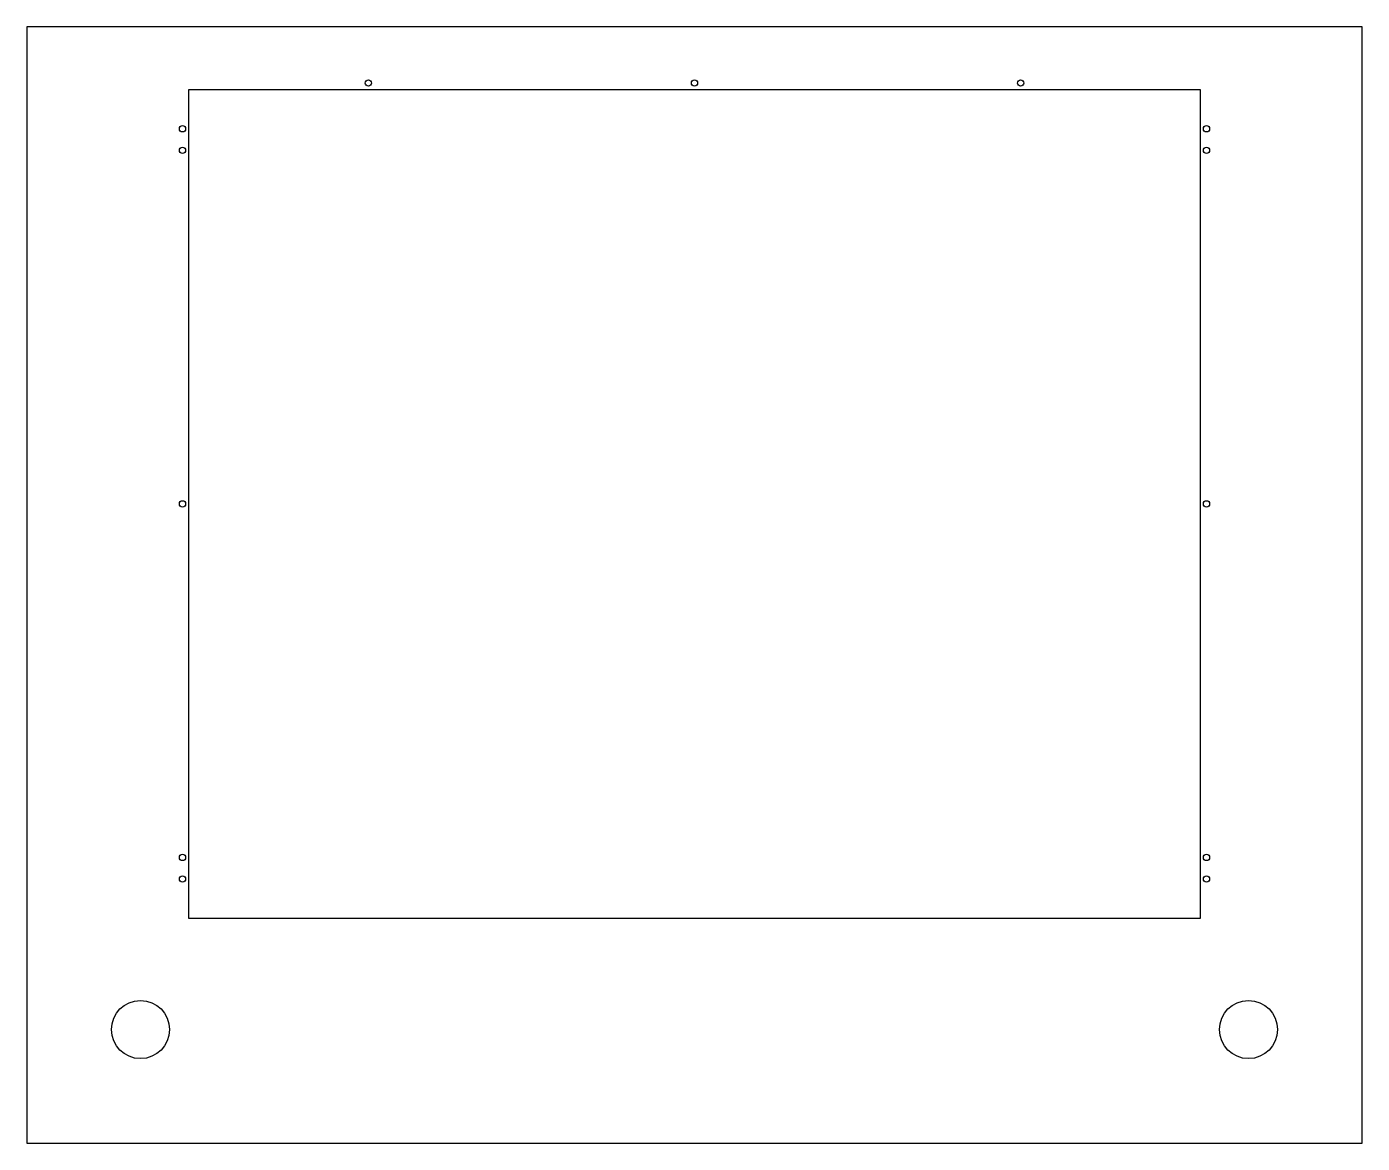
# Model space of a CAD drawing. Header units: millimetres. Extents: x -264 to 264, y -221 to 221.
import ezdxf

# ---------------------------------------------------------------- set-up
doc = ezdxf.new("R2010")
doc.units = ezdxf.units.MM

msp = doc.modelspace()

# ---------------------------------------------------------------- linework, layer by layer
for points in [[(-264.12, -220.89), (264.12, -220.89), (264.12, 220.89), (-264.12, 220.89)], [(-200, 196.1), (200, 196.1), (200, -131.9), (-200, -131.9)]]:
    msp.add_lwpolyline(points, close=True)
for centre, radius in [((-129, 198.6), 1.25), ((0, 198.6), 1.25), ((129, 198.6), 1.25), ((-202.5, 180.5), 1.25), ((202.5, 180.5), 1.25), ((-202.5, 172), 1.25), ((202.5, 172), 1.25), ((-202.5, 32.1), 1.25), ((202.5, 32.1), 1.25), ((-202.5, -107.8), 1.25), ((202.5, -107.8), 1.25), ((-202.5, -116.3), 1.25), ((202.5, -116.3), 1.25), ((-219.11, -175.88), 11.5), ((219.11, -175.88), 11.5)]:
    msp.add_circle(centre, radius)

doc.saveas('drawing.dxf')
